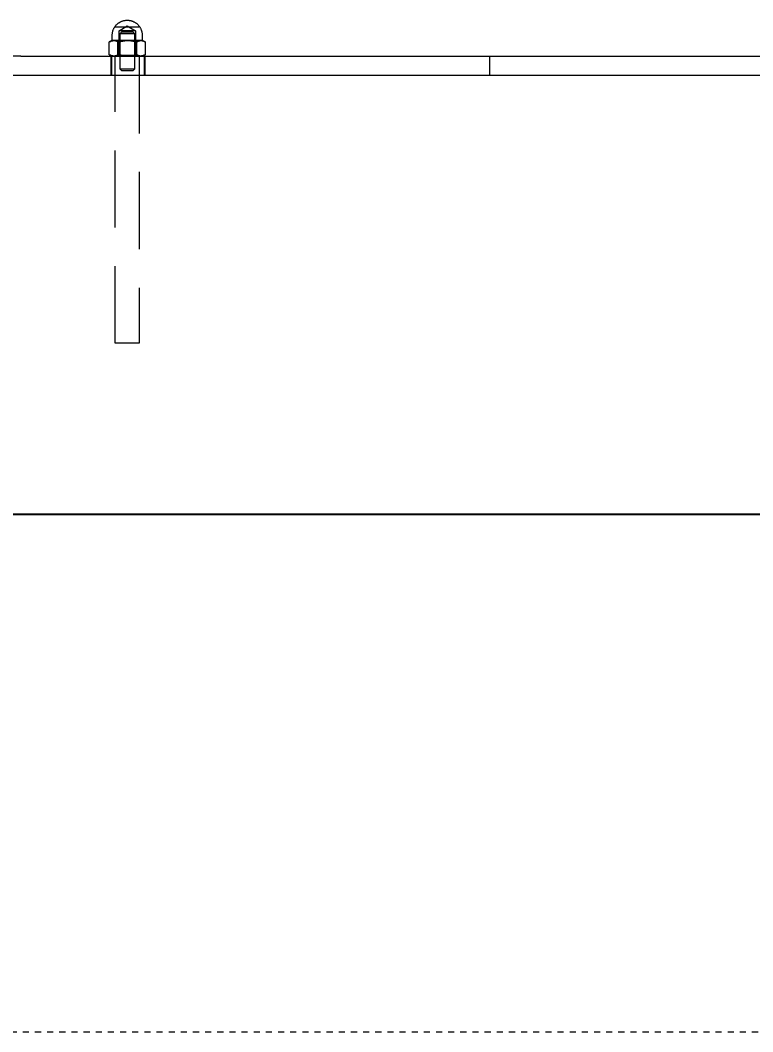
# Model space of a CAD drawing. Header units: inches. Extents: x -6 to 195, y -3 to 126.
# Drawn here: x 164.86 to 176.91, y 92.88 to 109.54 of the extents above; entities that cross this region are included whole.
import ezdxf

# ---------------------------------------------------------------- set-up
doc = ezdxf.new("R2010")
doc.units = ezdxf.units.IN
doc.linetypes.add('HIDDEN', pattern=[1.905, 1.27, -0.635])
for name, color, linetype, lineweight in [('ZANO_R', 7, 'Continuous', 0), ('ZANO_R_przerywana', 250, 'HIDDEN', 0), ('ZANO_W', 1, 'Continuous', 0)]:
    doc.layers.add(name, color=color, linetype=linetype, lineweight=lineweight)
doc.styles.get("Standard").update_dxf_attribs({"font": 'arial.ttf'})
doc.dimstyles.new('amerykanie', dxfattribs={"dimtxt": 50, "dimasz": 50, "dimexe": 0.5, "dimexo": 0.5, "dimgap": 1, "dimtad": 1, "dimdec": 0, "dimzin": 0, "dimlunit": 5, "dimtxsty": 'Standard', "dimcen": 0.09, "dimclrd": 1, "dimclre": 1, "dimclrt": 1, "dimazin": 0, "dimtfac": 1, "dimtdec": 0, "dimtmove": 0, "dimatfit": 3, "dimfxl": 1, "dimtzin": 0, "dimarcsym": 1})

# ---------------------------------------------------------------- blocks, each defined once
blk = doc.blocks.new('*D378')
at = {"layer": 'ZANO_W', "color": 1, "lineweight": -2}
for p, q in [((133.357, 108.132), (133.357, 100.907)), ((182.189, 108.132), (182.189, 100.907)), ((134.357, 101.407), (181.189, 101.407))]:
    blk.add_line(p, q, dxfattribs=at)
at = {"layer": 'ZANO_W', "color": 1}
for points in [[(134.357, 101.574), (134.357, 101.241), (133.357, 101.407)], [(181.189, 101.241), (181.189, 101.574), (182.189, 101.407)]]:
    blk.add_solid(points, dxfattribs=at)
at = {"layer": 'ZANO_W', "color": 1, "insert": (157.773, 102.748), "char_height": 1.625, "attachment_point": 5}
blk.add_mtext('48 13/16', dxfattribs=at)

msp = doc.modelspace()

# ---------------------------------------------------------------- linework, layer by layer
at = {"layer": 'ZANO_R'}
for p, q in [((166.40562, 109.4118), (166.40987, 109.41905)), ((166.40987, 109.41905), (166.41435, 109.42616)), ((166.41435, 109.42616), (166.41908, 109.4331)), ((166.41908, 109.4331), (166.42404, 109.43988)), ((166.42404, 109.43988), (166.42923, 109.44649)), ((166.42923, 109.44649), (166.43465, 109.45292)), ((166.43465, 109.45292), (166.44028, 109.45915)), ((166.44028, 109.45915), (166.44611, 109.46519)), ((166.44611, 109.46519), (166.45216, 109.47103)), ((166.45216, 109.47103), (166.45839, 109.47666)), ((166.45839, 109.47666), (166.46482, 109.48208)), ((166.46482, 109.48208), (166.47143, 109.48727)), ((166.47143, 109.48727), (166.47821, 109.49223)), ((166.47821, 109.49223), (166.48515, 109.49696)), ((166.48515, 109.49696), (166.49226, 109.50144)), ((166.49226, 109.50144), (166.49951, 109.50569)), ((166.49951, 109.50569), (166.5069, 109.50968)), ((166.5069, 109.50968), (166.51443, 109.51341)), ((166.51443, 109.51341), (166.52208, 109.51689)), ((166.52208, 109.51689), (166.52984, 109.52011)), ((166.52984, 109.52011), (166.53771, 109.52306)), ((166.53771, 109.52306), (166.54567, 109.52574)), ((166.54567, 109.52574), (166.55372, 109.52814)), ((166.55372, 109.52814), (166.56185, 109.53027)), ((166.56185, 109.53027), (166.57004, 109.53212)), ((166.57004, 109.53212), (166.5783, 109.53369)), ((166.5783, 109.53369), (166.5866, 109.53497)), ((166.5866, 109.53497), (166.59494, 109.53597)), ((166.59494, 109.53597), (166.60332, 109.53669)), ((166.60332, 109.53669), (166.61171, 109.53712)), ((166.61171, 109.53712), (166.62011, 109.53726)), ((166.62011, 109.53726), (166.62851, 109.53712)), ((166.62851, 109.53712), (166.6369, 109.53669)), ((166.6369, 109.53669), (166.64527, 109.53597)), ((166.64527, 109.53597), (166.65361, 109.53497)), ((166.65361, 109.53497), (166.66192, 109.53369)), ((166.66192, 109.53369), (166.67017, 109.53212)), ((166.67017, 109.53212), (166.67837, 109.53027)), ((166.67837, 109.53027), (166.68649, 109.52814)), ((166.68649, 109.52814), (166.69454, 109.52574)), ((166.69454, 109.52574), (166.70251, 109.52306)), ((166.70251, 109.52306), (166.71038, 109.52011)), ((166.71038, 109.52011), (166.71814, 109.51689)), ((166.71814, 109.51689), (166.72579, 109.51341)), ((166.72579, 109.51341), (166.73331, 109.50968)), ((166.73331, 109.50968), (166.7407, 109.50569)), ((166.7407, 109.50569), (166.74796, 109.50144)), ((166.74796, 109.50144), (166.75506, 109.49696)), ((166.75506, 109.49696), (166.76201, 109.49223)), ((166.76201, 109.49223), (166.76879, 109.48727)), ((166.76879, 109.48727), (166.77539, 109.48208)), ((166.77539, 109.48208), (166.78182, 109.47666)), ((166.78182, 109.47666), (166.78806, 109.47103)), ((166.78806, 109.47103), (166.7941, 109.46519)), ((166.7941, 109.46519), (166.79994, 109.45915)), ((166.79994, 109.45915), (166.80557, 109.45292)), ((166.80557, 109.45292), (166.81098, 109.44649)), ((166.81098, 109.44649), (166.81617, 109.43988)), ((166.81617, 109.43988), (166.82113, 109.4331)), ((166.82113, 109.4331), (166.82586, 109.42616)), ((166.82586, 109.42616), (166.83035, 109.41905)), ((166.83035, 109.41905), (166.83459, 109.4118)), ((166.37404, 109.2912), (166.37419, 109.2996)), ((166.37404, 109.20734), (166.37404, 109.2912)), ((166.37419, 109.2996), (166.37462, 109.30799)), ((166.37462, 109.30799), (166.37533, 109.31637)), ((166.37533, 109.31637), (166.37634, 109.32471)), ((166.37634, 109.32471), (166.37762, 109.33301)), ((166.37762, 109.33301), (166.37919, 109.34126)), ((166.37919, 109.34126), (166.38104, 109.34946)), ((166.38104, 109.34946), (166.38317, 109.35759)), ((166.38317, 109.35759), (166.38557, 109.36564)), ((166.38557, 109.36564), (166.38825, 109.3736)), ((166.38825, 109.3736), (166.3912, 109.38147)), ((166.3912, 109.38147), (166.39442, 109.38923)), ((166.39442, 109.38923), (166.39789, 109.39688)), ((166.39789, 109.39688), (166.40163, 109.40441)), ((166.40163, 109.40441), (166.40562, 109.4118)), ((166.83459, 109.4118), (166.83858, 109.40441)), ((166.83858, 109.40441), (166.84232, 109.39688)), ((166.84232, 109.39688), (166.8458, 109.38923)), ((166.8458, 109.38923), (166.84901, 109.38147)), ((166.84901, 109.38147), (166.85196, 109.3736)), ((166.85196, 109.3736), (166.85464, 109.36564)), ((166.85464, 109.36564), (166.85705, 109.35759)), ((166.85705, 109.35759), (166.85917, 109.34946)), ((166.85917, 109.34946), (166.86102, 109.34126)), ((166.86102, 109.34126), (166.86259, 109.33301)), ((166.86259, 109.33301), (166.86388, 109.32471)), ((166.86388, 109.32471), (166.86488, 109.31637)), ((166.86488, 109.31637), (166.8656, 109.30799)), ((166.8656, 109.30799), (166.86603, 109.2996)), ((166.86603, 109.2996), (166.86617, 109.2912)), ((166.86617, 109.2912), (166.86617, 109.20734)), ((166.33105, 109.18348), (166.32485, 109.17976)), ((166.32485, 109.17976), (166.32966, 109.18249)), ((166.32485, 108.96957), (166.32485, 109.17976)), ((166.32966, 109.18249), (166.33457, 109.18506)), ((166.33105, 109.18348), (166.3642, 109.20262)), ((166.33457, 109.18506), (166.33955, 109.18746)), ((166.33955, 109.18746), (166.34462, 109.1897)), ((166.34462, 109.1897), (166.34975, 109.19176)), ((166.34975, 109.19176), (166.35496, 109.19366)), ((166.35496, 109.19366), (166.36022, 109.19537)), ((166.36022, 109.19537), (166.36553, 109.19691)), ((166.4015, 109.20262), (166.36427, 109.20262)), ((166.36553, 109.19691), (166.3709, 109.19827)), ((166.36966, 109.20266), (166.36982, 109.20267)), ((166.36982, 109.20267), (166.36998, 109.20269)), ((166.36998, 109.20269), (166.37014, 109.20272)), ((166.37014, 109.20272), (166.3703, 109.20274)), ((166.3703, 109.20274), (166.37045, 109.20278)), ((166.37045, 109.20278), (166.37061, 109.20282)), ((166.37061, 109.20282), (166.37076, 109.20286)), ((166.37076, 109.20286), (166.37092, 109.20291)), ((166.3709, 109.19827), (166.37631, 109.19945)), ((166.37092, 109.20291), (166.37107, 109.20297)), ((166.37107, 109.20297), (166.37122, 109.20303)), ((166.37122, 109.20303), (166.37136, 109.2031)), ((166.37136, 109.2031), (166.37151, 109.20317)), ((166.37151, 109.20317), (166.37165, 109.20324)), ((166.37165, 109.20324), (166.37179, 109.20332)), ((166.37179, 109.20332), (166.37192, 109.20341)), ((166.37192, 109.20341), (166.37206, 109.2035)), ((166.37206, 109.2035), (166.37219, 109.20359)), ((166.37219, 109.20359), (166.37231, 109.20369)), ((166.37231, 109.20369), (166.37244, 109.2038)), ((166.37244, 109.2038), (166.37256, 109.2039)), ((166.37256, 109.2039), (166.37267, 109.20402)), ((166.37267, 109.20402), (166.37278, 109.20413)), ((166.37278, 109.20413), (166.37289, 109.20425)), ((166.37289, 109.20425), (166.37299, 109.20437)), ((166.37299, 109.20437), (166.37309, 109.2045)), ((166.37309, 109.2045), (166.37319, 109.20463)), ((166.37319, 109.20463), (166.37328, 109.20476)), ((166.37328, 109.20476), (166.37336, 109.2049)), ((166.37336, 109.2049), (166.37345, 109.20504)), ((166.37345, 109.20504), (166.37352, 109.20518)), ((166.37352, 109.20518), (166.37359, 109.20532)), ((166.37359, 109.20532), (166.37366, 109.20547)), ((166.37366, 109.20547), (166.37372, 109.20562)), ((166.37372, 109.20562), (166.37378, 109.20577)), ((166.37378, 109.20577), (166.37383, 109.20592)), ((166.37383, 109.20592), (166.37387, 109.20607)), ((166.37387, 109.20607), (166.37391, 109.20623)), ((166.37391, 109.20623), (166.37395, 109.20639)), ((166.37395, 109.20639), (166.37398, 109.20654)), ((166.37398, 109.20654), (166.374, 109.2067)), ((166.374, 109.2067), (166.37402, 109.20686)), ((166.37402, 109.20686), (166.37403, 109.20702)), ((166.37403, 109.20702), (166.37404, 109.20718)), ((166.37404, 109.20718), (166.37404, 109.20734)), ((166.37631, 109.19945), (166.38175, 109.20045)), ((166.38175, 109.20045), (166.38723, 109.20127)), ((166.38723, 109.20127), (166.39273, 109.2019)), ((166.39273, 109.2019), (166.39824, 109.20235)), ((166.39824, 109.20235), (166.40377, 109.20262)), ((166.40377, 109.20262), (166.4093, 109.20236)), ((166.62601, 109.20262), (166.40585, 109.20262)), ((166.4093, 109.20236), (166.41482, 109.20191)), ((166.41482, 109.20191), (166.42032, 109.20127)), ((166.42032, 109.20127), (166.42579, 109.20046)), ((166.42579, 109.20046), (166.43124, 109.19946)), ((166.43124, 109.19946), (166.43664, 109.19828)), ((166.43664, 109.19828), (166.44201, 109.19692)), ((166.44201, 109.19692), (166.44733, 109.19538)), ((166.44733, 109.19538), (166.45259, 109.19366)), ((166.45259, 109.19366), (166.45779, 109.19177)), ((166.45779, 109.19177), (166.46293, 109.1897)), ((166.46293, 109.1897), (166.46799, 109.18747)), ((166.46799, 109.18747), (166.47298, 109.18506)), ((166.47298, 109.18506), (166.47788, 109.18249)), ((166.47788, 109.18249), (166.48269, 109.17976)), ((166.48269, 109.17976), (166.4987, 109.18437)), ((166.48269, 108.96957), (166.48269, 109.17976)), ((166.4987, 109.18437), (166.51484, 109.18846)), ((166.51484, 109.18846), (166.53111, 109.19205)), ((166.53111, 109.19205), (166.54748, 109.19512)), ((166.54748, 109.19512), (166.56393, 109.19766)), ((166.56393, 109.19766), (166.58046, 109.19969)), ((166.58046, 109.19969), (166.59705, 109.20119)), ((166.59705, 109.20119), (166.61368, 109.20217)), ((166.61368, 109.20217), (166.63032, 109.20262)), ((166.63032, 109.20262), (166.64697, 109.20217)), ((166.84462, 109.20262), (166.6354, 109.20262)), ((166.64697, 109.20217), (166.6636, 109.20119)), ((166.6636, 109.20119), (166.68018, 109.19969)), ((166.68018, 109.19969), (166.69671, 109.19766)), ((166.69671, 109.19766), (166.71317, 109.19512)), ((166.71317, 109.19512), (166.72954, 109.19205)), ((166.72954, 109.19205), (166.74581, 109.18846)), ((166.74581, 109.18846), (166.76195, 109.18437)), ((166.76195, 109.18437), (166.77795, 109.17976)), ((166.77795, 109.17976), (166.78155, 109.18215)), ((166.77795, 108.96957), (166.77795, 109.17976)), ((166.78155, 109.18215), (166.78522, 109.18441)), ((166.78522, 109.18441), (166.78897, 109.18656)), ((166.78897, 109.18656), (166.79278, 109.18857)), ((166.79278, 109.18857), (166.79666, 109.19046)), ((166.79666, 109.19046), (166.8006, 109.19223)), ((166.8006, 109.19223), (166.8046, 109.19386)), ((166.8046, 109.19386), (166.80865, 109.19535)), ((166.80865, 109.19535), (166.81274, 109.19671)), ((166.81274, 109.19671), (166.81688, 109.19794)), ((166.81688, 109.19794), (166.82106, 109.19903)), ((166.82106, 109.19903), (166.82527, 109.19998)), ((166.82527, 109.19998), (166.82951, 109.20079)), ((166.82951, 109.20079), (166.83377, 109.20146)), ((166.83377, 109.20146), (166.83805, 109.20199)), ((166.83805, 109.20199), (166.84235, 109.20237)), ((166.84235, 109.20237), (166.84666, 109.20262)), ((166.84666, 109.20262), (166.85097, 109.20237)), ((166.86946, 109.20262), (166.84842, 109.20262)), ((166.85097, 109.20237), (166.85527, 109.20199)), ((166.85527, 109.20199), (166.85955, 109.20146)), ((166.85955, 109.20146), (166.86381, 109.20079)), ((166.86381, 109.20079), (166.86805, 109.19998)), ((166.86617, 109.20734), (166.86617, 109.20718)), ((166.86617, 109.20718), (166.86618, 109.20702)), ((166.86618, 109.20702), (166.8662, 109.20685)), ((166.8662, 109.20685), (166.86622, 109.20669)), ((166.86622, 109.20669), (166.86624, 109.20653)), ((166.86624, 109.20653), (166.86627, 109.20637)), ((166.86627, 109.20637), (166.86631, 109.20621)), ((166.86631, 109.20621), (166.86635, 109.20605)), ((166.86635, 109.20605), (166.8664, 109.20589)), ((166.8664, 109.20589), (166.86645, 109.20573)), ((166.86645, 109.20573), (166.86651, 109.20558)), ((166.86651, 109.20558), (166.86657, 109.20543)), ((166.86657, 109.20543), (166.86664, 109.20528)), ((166.86664, 109.20528), (166.86672, 109.20513)), ((166.86672, 109.20513), (166.8668, 109.20499)), ((166.8668, 109.20499), (166.86688, 109.20485)), ((166.86688, 109.20485), (166.86697, 109.20471)), ((166.86697, 109.20471), (166.86706, 109.20458)), ((166.86706, 109.20458), (166.86716, 109.20445)), ((166.86716, 109.20445), (166.86727, 109.20432)), ((166.86727, 109.20432), (166.86737, 109.20419)), ((166.86737, 109.20419), (166.86748, 109.20407)), ((166.86748, 109.20407), (166.8676, 109.20396)), ((166.8676, 109.20396), (166.86772, 109.20384)), ((166.86772, 109.20384), (166.86784, 109.20374)), ((166.86784, 109.20374), (166.86797, 109.20363)), ((166.86797, 109.20363), (166.8681, 109.20353)), ((166.86805, 109.19998), (166.87226, 109.19903)), ((166.8681, 109.20353), (166.86824, 109.20344)), ((166.86824, 109.20344), (166.86837, 109.20335)), ((166.86837, 109.20335), (166.86851, 109.20326)), ((166.86851, 109.20326), (166.86866, 109.20318)), ((166.86866, 109.20318), (166.8688, 109.20311)), ((166.8688, 109.20311), (166.86895, 109.20304)), ((166.86895, 109.20304), (166.8691, 109.20297)), ((166.8691, 109.20297), (166.86925, 109.20291)), ((166.86925, 109.20291), (166.86941, 109.20286)), ((166.86941, 109.20286), (166.86957, 109.20281)), ((166.87467, 109.20262), (166.86946, 109.20262)), ((166.86957, 109.20281), (166.86972, 109.20277)), ((166.86972, 109.20277), (166.86988, 109.20273)), ((166.86988, 109.20273), (166.87005, 109.2027)), ((166.87005, 109.2027), (166.87021, 109.20267)), ((166.87226, 109.19903), (166.87644, 109.19794)), ((166.87581, 109.20262), (166.87467, 109.20262)), ((166.876, 109.20262), (166.87581, 109.20262)), ((166.87594, 109.20262), (166.87601, 109.20262)), ((166.87601, 109.20262), (166.876, 109.20262)), ((166.87601, 109.20262), (166.87601, 109.20262)), ((166.87601, 109.20262), (166.87601, 109.20262)), ((166.87601, 109.20262), (166.87601, 109.20262)), ((166.87601, 109.20262), (166.90695, 109.18476)), ((166.87644, 109.19794), (166.88058, 109.19671)), ((166.88058, 109.19671), (166.88467, 109.19535)), ((166.88467, 109.19535), (166.88872, 109.19385)), ((166.88872, 109.19385), (166.89271, 109.19222)), ((166.89271, 109.19222), (166.89665, 109.19046)), ((166.89665, 109.19046), (166.90053, 109.18857)), ((166.90053, 109.18857), (166.90435, 109.18656)), ((166.90435, 109.18656), (166.9081, 109.18441)), ((166.9081, 109.18441), (166.91177, 109.18215)), ((166.91177, 109.18215), (166.91537, 109.17976)), ((166.91537, 109.17976), (166.91537, 108.96957)), ((164.8682, 108.94671), (164.47253, 108.94671)), ((164.8682, 108.94671), (181.79713, 108.94671)), ((166.32982, 108.96677), (166.32485, 108.96957)), ((166.32485, 108.96957), (166.33105, 108.96586)), ((166.33489, 108.96413), (166.32982, 108.96677)), ((166.3642, 108.94671), (166.33105, 108.96586)), ((166.34005, 108.96167), (166.33489, 108.96413)), ((166.34528, 108.95939), (166.34005, 108.96167)), ((166.35059, 108.95729), (166.34528, 108.95939)), ((166.35597, 108.95537), (166.35059, 108.95729)), ((166.36141, 108.95363), (166.35597, 108.95537)), ((166.36691, 108.95208), (166.36141, 108.95363)), ((166.37246, 108.95071), (166.36691, 108.95208)), ((166.37805, 108.94954), (166.37246, 108.95071)), ((166.38367, 108.94855), (166.37805, 108.94954)), ((166.38933, 108.94776), (166.38367, 108.94855)), ((166.39501, 108.94716), (166.38933, 108.94776)), ((166.40071, 108.94675), (166.39501, 108.94716)), ((166.41222, 108.94714), (166.4065, 108.94674)), ((166.41793, 108.94773), (166.41222, 108.94714)), ((166.42361, 108.94851), (166.41793, 108.94773)), ((166.42926, 108.94949), (166.42361, 108.94851)), ((166.43488, 108.95066), (166.42926, 108.94949)), ((166.44045, 108.95202), (166.43488, 108.95066)), ((166.44597, 108.95357), (166.44045, 108.95202)), ((166.45144, 108.95531), (166.44597, 108.95357)), ((166.45684, 108.95724), (166.45144, 108.95531)), ((166.46217, 108.95935), (166.45684, 108.95724)), ((166.46743, 108.96164), (166.46217, 108.95935)), ((166.47261, 108.96411), (166.46743, 108.96164)), ((166.4777, 108.96675), (166.47261, 108.96411)), ((166.48269, 108.96957), (166.4777, 108.96675)), ((166.50016, 108.96458), (166.48269, 108.96957)), ((166.51778, 108.9602), (166.50016, 108.96458)), ((166.53554, 108.95642), (166.51778, 108.9602)), ((166.55342, 108.95325), (166.53554, 108.95642)), ((166.5714, 108.9507), (166.55342, 108.95325)), ((166.58945, 108.94876), (166.5714, 108.9507)), ((166.60756, 108.94744), (166.58945, 108.94876)), ((166.62571, 108.94674), (166.60756, 108.94744)), ((166.65307, 108.94744), (166.63492, 108.94674)), ((166.67118, 108.94876), (166.65307, 108.94744)), ((166.68924, 108.95069), (166.67118, 108.94876)), ((166.70722, 108.95325), (166.68924, 108.95069)), ((166.7251, 108.95642), (166.70722, 108.95325)), ((166.74287, 108.9602), (166.7251, 108.95642)), ((166.76049, 108.96458), (166.74287, 108.9602)), ((166.77795, 108.96957), (166.76049, 108.96458)), ((166.78174, 108.96707), (166.77795, 108.96957)), ((166.7856, 108.9647), (166.78174, 108.96707)), ((166.78955, 108.96247), (166.7856, 108.9647)), ((166.79357, 108.96038), (166.78955, 108.96247)), ((166.79766, 108.95842), (166.79357, 108.96038)), ((166.80181, 108.95661), (166.79766, 108.95842)), ((166.80603, 108.95494), (166.80181, 108.95661)), ((166.8103, 108.95342), (166.80603, 108.95494)), ((166.81462, 108.95205), (166.8103, 108.95342)), ((166.81899, 108.95083), (166.81462, 108.95205)), ((166.82339, 108.94976), (166.81899, 108.95083)), ((166.82783, 108.94884), (166.82339, 108.94976)), ((166.8323, 108.94808), (166.82783, 108.94884)), ((166.83679, 108.94747), (166.8323, 108.94808)), ((166.8413, 108.94701), (166.83679, 108.94747)), ((166.84583, 108.94672), (166.8413, 108.94701)), ((166.85339, 108.94709), (166.84896, 108.94674)), ((166.8578, 108.9476), (166.85339, 108.94709)), ((166.86219, 108.94825), (166.8578, 108.9476)), ((166.86656, 108.94904), (166.86219, 108.94825)), ((166.8709, 108.94998), (166.86656, 108.94904)), ((166.87521, 108.95107), (166.8709, 108.94998)), ((166.87948, 108.9523), (166.87521, 108.95107)), ((166.90693, 108.96456), (166.87601, 108.94671)), ((166.8837, 108.95368), (166.87948, 108.9523)), ((166.88788, 108.95519), (166.8837, 108.95368)), ((166.892, 108.95684), (166.88788, 108.95519)), ((166.89607, 108.95863), (166.892, 108.95684)), ((166.90007, 108.96056), (166.89607, 108.95863)), ((166.904, 108.96262), (166.90007, 108.96056)), ((166.90787, 108.96481), (166.904, 108.96262)), ((166.91166, 108.96713), (166.90787, 108.96481)), ((166.91537, 108.96957), (166.91166, 108.96713)), ((161.502, 108.63175), (185.12405, 108.63175))]:
    msp.add_line(p, q, dxfattribs=at)
msp.add_lwpolyline([(-5.57761, 108.63175), (188.97026, 108.63175)], dxfattribs=at)
at = {"layer": 'ZANO_R_przerywana'}
for p, q in [((166.42326, 109.42593), (166.42326, 109.42593)), ((166.42326, 109.42593), (166.42326, 109.42593)), ((166.42326, 109.42593), (166.42326, 109.42593)), ((166.42326, 109.42593), (166.42326, 109.42593)), ((166.42326, 109.42593), (166.42326, 109.42593)), ((166.42326, 109.42593), (166.4233, 109.42593)), ((166.4233, 109.42593), (166.42349, 109.42593)), ((166.42349, 109.42593), (166.42425, 109.42593)), ((166.42425, 109.42593), (166.42725, 109.42593)), ((166.42725, 109.42593), (166.81696, 109.42593)), ((166.48631, 109.36407), (166.62011, 109.44447)), ((166.62011, 109.44447), (166.7539, 109.36407)), ((166.48625, 108.96425), (166.48625, 109.36404)), ((166.50695, 109.36404), (166.48626, 109.36404)), ((166.50594, 109.31858), (166.50591, 109.31858)), ((166.50591, 109.31858), (166.50591, 109.31858)), ((166.50591, 109.31858), (166.50591, 109.31858)), ((166.50591, 109.31858), (166.50592, 109.31858)), ((166.50591, 108.73232), (166.50591, 109.31858)), ((166.50592, 109.3186), (166.52774, 109.34041)), ((166.50592, 109.31858), (166.50604, 109.31858)), ((166.50604, 109.31858), (166.50671, 109.31858)), ((166.50671, 109.31858), (166.50974, 109.31858)), ((166.75395, 109.36404), (166.50695, 109.36404)), ((166.50974, 109.31858), (166.52223, 109.31858)), ((166.52223, 109.31858), (166.56497, 109.31858)), ((166.57588, 109.34041), (166.52774, 109.34041)), ((166.56497, 109.31858), (166.7421, 109.31858)), ((166.7203, 109.34041), (166.57588, 109.34041)), ((166.7203, 109.34041), (166.74212, 109.3186)), ((166.74213, 109.31858), (166.74213, 108.73232)), ((166.75395, 109.36404), (166.75396, 109.36404)), ((166.75397, 109.36404), (166.75397, 108.96425)), ((166.33683, 109.18683), (166.33327, 109.18475)), ((166.34046, 109.18879), (166.33683, 109.18683)), ((166.34415, 109.19062), (166.34046, 109.18879)), ((166.34789, 109.19234), (166.34415, 109.19062)), ((166.3517, 109.19393), (166.34789, 109.19234)), ((166.35555, 109.19539), (166.3517, 109.19393)), ((166.35945, 109.19672), (166.35555, 109.19539)), ((166.36339, 109.19793), (166.35945, 109.19672)), ((166.36737, 109.199), (166.36339, 109.19793)), ((166.37138, 109.19994), (166.36737, 109.199)), ((166.37543, 109.20074), (166.37138, 109.19994)), ((166.37949, 109.20141), (166.37543, 109.20074)), ((166.38358, 109.20194), (166.37949, 109.20141)), ((166.38768, 109.20234), (166.38358, 109.20194)), ((166.3918, 109.2026), (166.38768, 109.20234)), ((166.40004, 109.20225), (166.39559, 109.2026)), ((166.39876, 109.20252), (166.40059, 109.20258)), ((166.40447, 109.20176), (166.40004, 109.20225)), ((166.40888, 109.20112), (166.40447, 109.20176)), ((166.407, 109.20258), (166.40877, 109.20252)), ((166.41327, 109.20033), (166.40888, 109.20112)), ((166.41763, 109.19939), (166.41327, 109.20033)), ((166.42195, 109.1983), (166.41763, 109.19939)), ((166.42623, 109.19708), (166.42195, 109.1983)), ((166.43048, 109.1957), (166.42623, 109.19708)), ((166.43467, 109.19419), (166.43048, 109.1957)), ((166.43881, 109.19253), (166.43467, 109.19419)), ((166.44289, 109.19074), (166.43881, 109.19253)), ((166.44691, 109.18881), (166.44289, 109.19074)), ((166.45086, 109.18674), (166.44691, 109.18881)), ((166.45474, 109.18454), (166.45086, 109.18674)), ((166.45854, 109.18222), (166.45474, 109.18454)), ((166.46226, 109.17976), (166.45854, 109.18222)), ((166.47982, 109.18477), (166.46226, 109.17976)), ((166.46226, 109.17976), (166.46226, 108.96957)), ((166.49753, 109.18918), (166.47982, 109.18477)), ((166.51539, 109.19297), (166.49753, 109.18918)), ((166.53337, 109.19614), (166.51539, 109.19297)), ((166.55145, 109.1987), (166.53337, 109.19614)), ((166.5696, 109.20063), (166.55145, 109.1987)), ((166.58781, 109.20193), (166.5696, 109.20063)), ((166.60606, 109.2026), (166.58781, 109.20193)), ((166.60482, 109.20259), (166.60049, 109.20252)), ((166.63239, 109.20191), (166.6142, 109.2026)), ((166.65054, 109.2006), (166.63239, 109.20191)), ((166.66863, 109.19866), (166.65054, 109.2006)), ((166.68665, 109.19611), (166.66863, 109.19866)), ((166.70456, 109.19294), (166.68665, 109.19611)), ((166.72236, 109.18915), (166.70456, 109.19294)), ((166.74002, 109.18476), (166.72236, 109.18915)), ((166.75752, 109.17976), (166.74002, 109.18476)), ((166.76256, 109.1826), (166.75752, 109.17976)), ((166.75752, 108.96957), (166.75752, 109.17976)), ((166.76769, 109.18527), (166.76256, 109.1826)), ((166.77291, 109.18775), (166.76769, 109.18527)), ((166.77821, 109.19006), (166.77291, 109.18775)), ((166.78359, 109.19218), (166.77821, 109.19006)), ((166.78904, 109.19411), (166.78359, 109.19218)), ((166.79456, 109.19585), (166.78904, 109.19411)), ((166.80013, 109.19741), (166.79456, 109.19585)), ((166.80575, 109.19876), (166.80013, 109.19741)), ((166.81141, 109.19993), (166.80575, 109.19876)), ((166.81711, 109.20089), (166.81141, 109.19993)), ((166.82284, 109.20166), (166.81711, 109.20089)), ((166.8286, 109.20223), (166.82284, 109.20166)), ((166.83437, 109.2026), (166.8286, 109.20223)), ((166.84531, 109.20217), (166.83962, 109.20258)), ((166.85098, 109.20157), (166.84531, 109.20217)), ((166.85663, 109.20077), (166.85098, 109.20157)), ((166.86225, 109.19978), (166.85663, 109.20077)), ((166.86783, 109.19861), (166.86225, 109.19978)), ((166.87337, 109.19724), (166.86783, 109.19861)), ((166.86916, 109.20295), (166.8695, 109.20287)), ((166.8695, 109.20287), (166.86985, 109.20279)), ((166.86985, 109.20279), (166.8702, 109.20273)), ((166.8702, 109.20273), (166.87056, 109.20267)), ((166.87886, 109.19569), (166.87337, 109.19724)), ((166.88429, 109.19395), (166.87886, 109.19569)), ((166.88966, 109.19203), (166.88429, 109.19395)), ((166.89496, 109.18993), (166.88966, 109.19203)), ((166.90019, 109.18765), (166.89496, 109.18993)), ((166.90534, 109.18519), (166.90019, 109.18765)), ((166.9104, 109.18256), (166.90534, 109.18519)), ((166.91537, 109.17976), (166.9104, 109.18256)), ((166.33329, 108.96458), (166.33685, 108.9625)), ((166.33685, 108.9625), (166.34047, 108.96054)), ((166.34047, 108.96054), (166.34415, 108.95871)), ((166.34415, 108.95871), (166.34789, 108.957)), ((166.34789, 108.957), (166.35169, 108.95541)), ((166.34843, 108.94671), (166.34843, 108.63175)), ((166.35169, 108.95541), (166.35553, 108.95395)), ((166.35553, 108.95395), (166.35943, 108.95262)), ((166.35943, 108.95262), (166.36336, 108.95142)), ((166.36029, 108.94671), (166.36029, 108.63175)), ((166.36336, 108.95142), (166.36733, 108.95034)), ((166.36733, 108.95034), (166.37134, 108.94941)), ((166.37134, 108.94941), (166.37538, 108.9486)), ((166.37538, 108.9486), (166.37943, 108.94793)), ((166.37943, 108.94793), (166.38351, 108.9474)), ((166.38351, 108.9474), (166.38761, 108.947)), ((166.38761, 108.947), (166.39172, 108.94673)), ((166.39503, 108.94672), (166.39951, 108.94705)), ((166.39559, 108.94674), (166.39793, 108.94681)), ((166.39951, 108.94705), (166.40398, 108.94752)), ((166.40398, 108.94752), (166.40843, 108.94815)), ((166.40843, 108.94815), (166.41285, 108.94893)), ((166.41285, 108.94893), (166.41725, 108.94986)), ((166.41725, 108.94986), (166.42161, 108.95094)), ((166.42161, 108.95094), (166.42593, 108.95216)), ((166.42326, 104.21947), (166.42326, 108.94388)), ((166.42725, 108.94388), (166.42329, 108.94388)), ((166.42593, 108.95216), (166.43021, 108.95353)), ((166.81696, 108.94388), (166.42725, 108.94388)), ((166.43021, 108.95353), (166.43444, 108.95505)), ((166.43444, 108.95505), (166.43862, 108.95671)), ((166.43862, 108.95671), (166.44273, 108.95852)), ((166.44273, 108.95852), (166.44678, 108.96046)), ((166.44678, 108.96046), (166.45077, 108.96254)), ((166.45077, 108.96254), (166.45468, 108.96475)), ((166.45468, 108.96475), (166.45851, 108.9671)), ((166.45851, 108.9671), (166.46226, 108.96957)), ((166.46226, 108.96957), (166.47959, 108.96462)), ((166.46265, 108.94771), (166.46263, 108.94771)), ((166.46263, 108.94771), (166.46263, 108.94771)), ((166.46263, 108.94771), (166.46263, 108.94771)), ((166.46263, 108.94771), (166.46263, 108.94771)), ((166.46263, 108.94771), (166.46267, 108.94771)), ((166.46263, 108.94671), (166.46263, 108.94771)), ((166.46264, 108.94772), (166.48625, 108.96425)), ((166.46267, 108.94771), (166.46292, 108.94771)), ((166.46292, 108.94771), (166.4641, 108.94771)), ((166.4641, 108.94771), (166.46897, 108.94771)), ((166.46897, 108.94771), (166.48698, 108.94771)), ((166.47959, 108.96462), (166.49707, 108.96027)), ((166.48626, 108.96425), (166.48625, 108.96425)), ((166.48625, 108.96425), (166.48625, 108.96425)), ((166.48625, 108.96425), (166.48625, 108.96425)), ((166.48625, 108.96425), (166.48625, 108.96425)), ((166.48625, 108.96425), (166.48628, 108.96425)), ((166.48628, 108.96425), (166.4865, 108.96425)), ((166.4865, 108.96425), (166.4875, 108.96425)), ((166.48698, 108.94771), (166.77757, 108.94771)), ((166.4875, 108.96425), (166.49164, 108.96425)), ((166.49164, 108.96425), (166.50695, 108.96425)), ((166.49707, 108.96027), (166.51469, 108.95651)), ((166.50695, 108.96425), (166.75395, 108.96425)), ((166.51469, 108.95651), (166.53242, 108.95334)), ((166.53242, 108.95334), (166.55026, 108.95078)), ((166.55026, 108.95078), (166.56817, 108.94883)), ((166.56817, 108.94883), (166.58614, 108.94749)), ((166.57239, 108.9483), (166.57956, 108.94775)), ((166.58614, 108.94749), (166.60414, 108.94675)), ((166.61363, 108.94673), (166.63189, 108.9474)), ((166.6145, 108.94674), (166.61929, 108.94681)), ((166.63189, 108.9474), (166.65011, 108.9487)), ((166.63809, 108.94761), (166.63871, 108.94765)), ((166.65011, 108.9487), (166.66827, 108.95063)), ((166.66827, 108.95063), (166.68636, 108.95318)), ((166.68636, 108.95318), (166.70435, 108.95635)), ((166.70435, 108.95635), (166.72222, 108.96015)), ((166.72222, 108.96015), (166.73995, 108.96455)), ((166.73995, 108.96455), (166.75752, 108.96957)), ((166.75397, 108.96425), (166.77757, 108.94772)), ((166.76255, 108.96673), (166.75752, 108.96957)), ((166.76768, 108.96407), (166.76255, 108.96673)), ((166.7729, 108.96158), (166.76768, 108.96407)), ((166.7782, 108.95928), (166.7729, 108.96158)), ((166.77759, 108.94771), (166.77759, 108.94671)), ((166.78357, 108.95716), (166.7782, 108.95928)), ((166.78902, 108.95523), (166.78357, 108.95716)), ((166.79453, 108.95349), (166.78902, 108.95523)), ((166.8001, 108.95193), (166.79453, 108.95349)), ((166.80571, 108.95058), (166.8001, 108.95193)), ((166.81137, 108.94941), (166.80571, 108.95058)), ((166.81707, 108.94845), (166.81137, 108.94941)), ((166.81692, 108.94388), (166.81696, 108.94388)), ((166.81696, 108.94388), (166.81696, 108.94388)), ((166.81696, 108.94388), (166.81696, 104.21947)), ((166.8228, 108.94768), (166.81707, 108.94845)), ((166.82855, 108.9471), (166.8228, 108.94768)), ((166.83431, 108.94673), (166.82855, 108.9471)), ((166.84533, 108.94717), (166.83964, 108.94675)), ((166.84462, 108.94674), (166.84228, 108.94681)), ((166.851, 108.94777), (166.84533, 108.94717)), ((166.85665, 108.94856), (166.851, 108.94777)), ((166.86226, 108.94955), (166.85665, 108.94856)), ((166.86784, 108.95073), (166.86226, 108.94955)), ((166.87338, 108.95209), (166.86784, 108.95073)), ((166.87887, 108.95364), (166.87338, 108.95209)), ((166.8843, 108.95538), (166.87887, 108.95364)), ((166.88967, 108.9573), (166.8843, 108.95538)), ((166.89497, 108.9594), (166.88967, 108.9573)), ((166.90019, 108.96168), (166.89497, 108.9594)), ((166.89961, 108.94671), (166.89961, 108.63175)), ((166.90534, 108.96414), (166.90019, 108.96168)), ((166.9104, 108.96677), (166.90534, 108.96414)), ((166.91537, 108.96957), (166.9104, 108.96677)), ((166.91147, 108.94671), (166.91147, 108.63175)), ((172.58258, 108.94671), (172.58258, 108.63175)), ((166.52774, 108.71049), (166.50594, 108.7323)), ((166.56497, 108.73232), (166.50596, 108.73232)), ((166.52774, 108.71049), (166.57588, 108.71049)), ((166.74208, 108.73232), (166.56497, 108.73232)), ((166.57588, 108.71049), (166.7203, 108.71049)), ((166.7421, 108.7323), (166.7203, 108.71049)), ((166.42725, 104.21947), (166.42329, 104.21947)), ((166.81696, 104.21947), (166.42725, 104.21947)), ((166.81692, 104.21947), (166.81696, 104.21947)), ((166.81696, 104.21947), (166.81696, 104.21947))]:
    msp.add_line(p, q, dxfattribs=at)
at = {"layer": 'ZANO_R_przerywana', "ltscale": 0.05}
msp.add_line((161.502, 92.88372), (185.12405, 92.88372), dxfattribs=at)

# ---------------------------------------------------------------- dimensions: what is measured, and where the dimension line sits
at = {"layer": 'ZANO_W'}
dim = msp.add_linear_dim(base=(182.18885, 101.4072), p1=(133.35669, 108.63175), p2=(182.18885, 108.63175), dimstyle='amerykanie', override={"dimtxt": 1.625, "dimasz": 1, "dimgap": 0.5, "dimdec": 4, "dimaunit": 1, "dimadec": 1, "dimtdec": 4, "dimtmove": 1, "dimfrac": 2}, dxfattribs=at)
dim.commit()
dim.dimension.update_dxf_attribs({"geometry": '*D378', "text_midpoint": (157.77277, 102.74797)})

doc.saveas('drawing.dxf')
